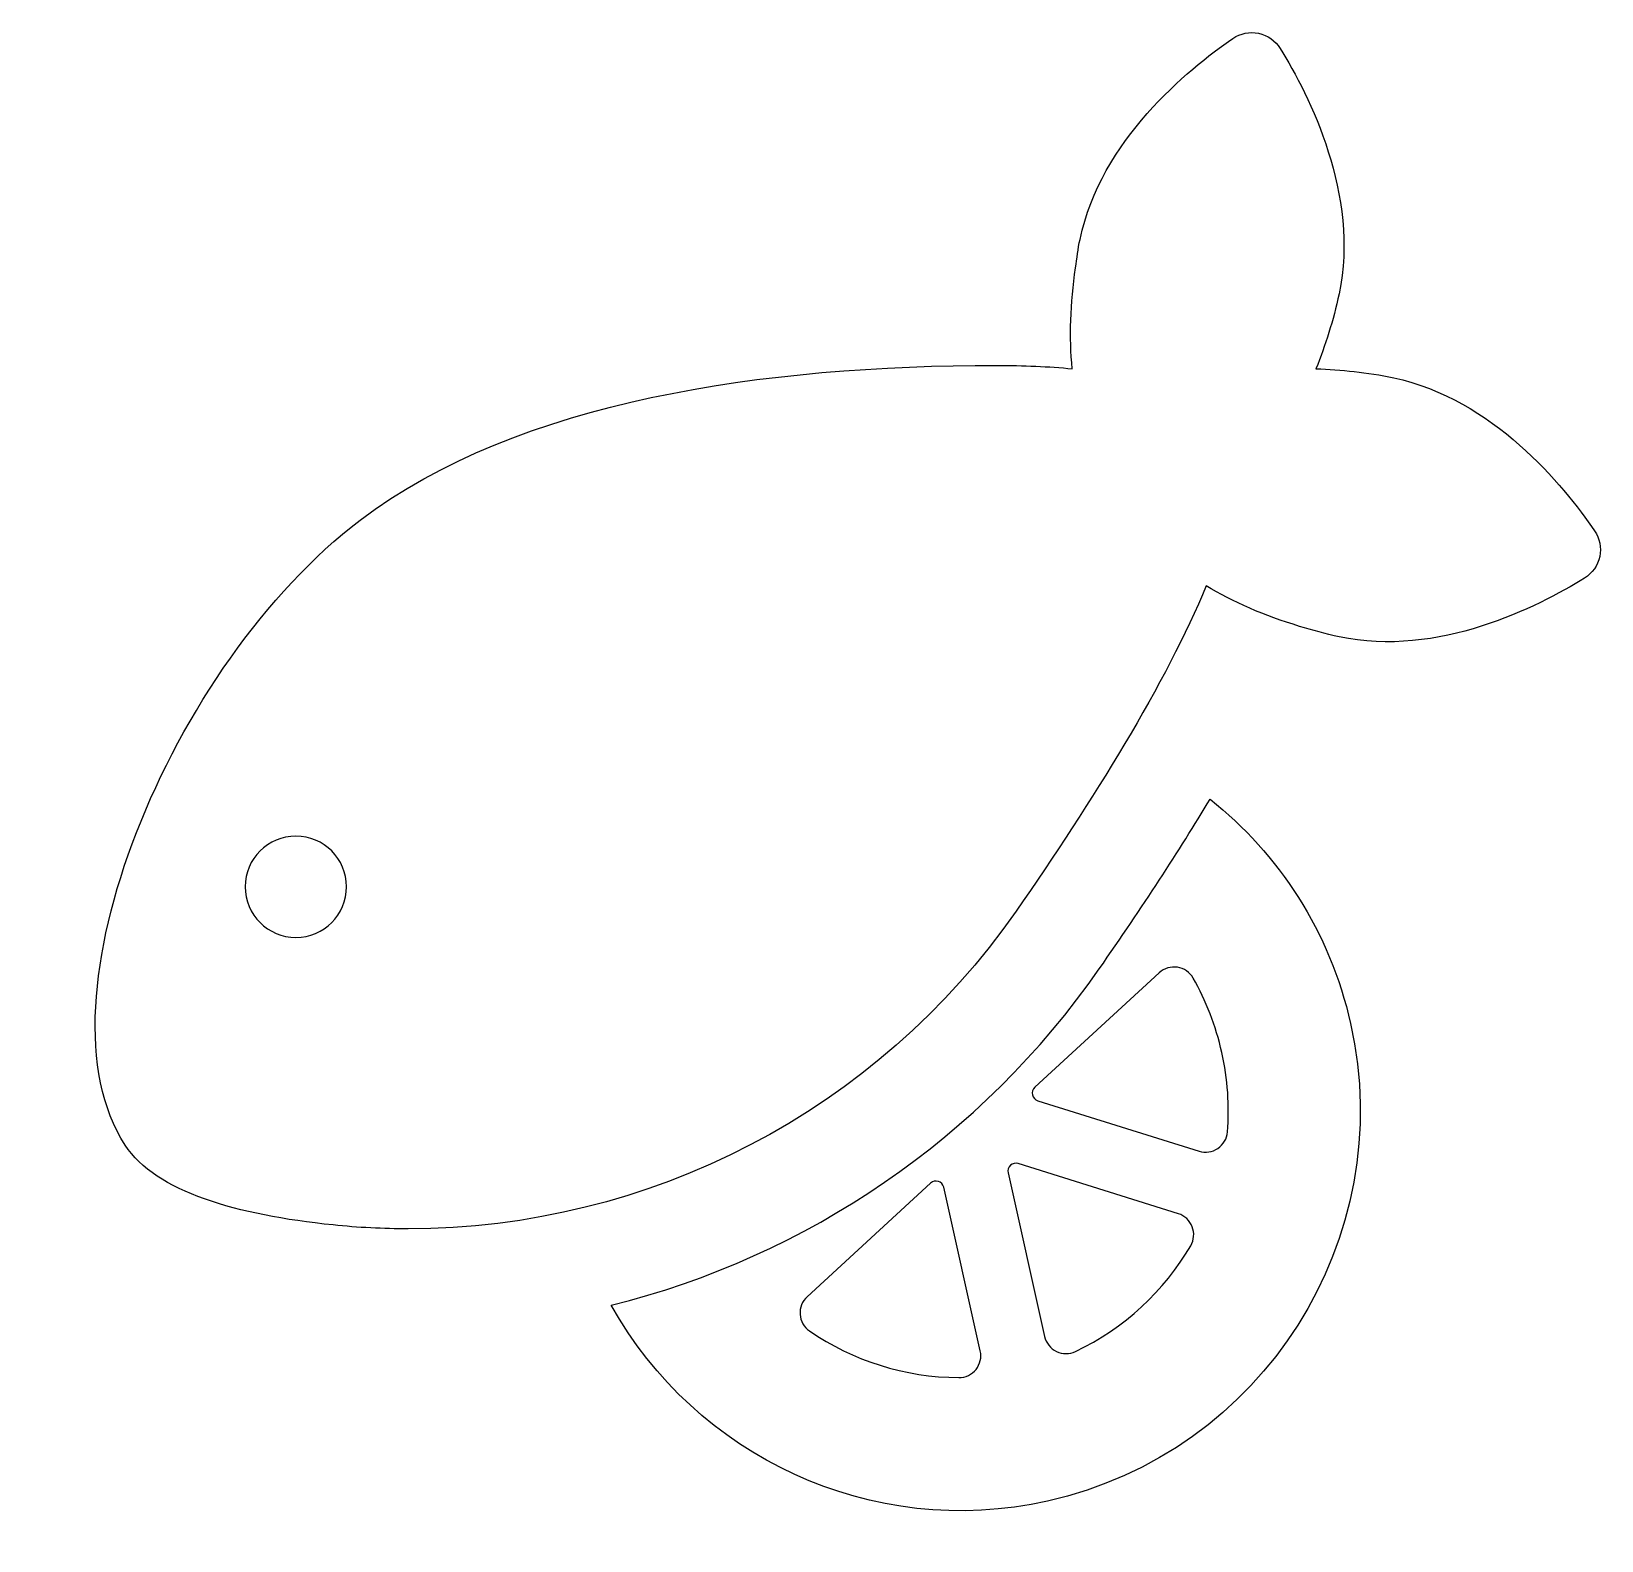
# Model space of a CAD drawing. Header units: centimetres. Extents: x -7 to 6.4, y -6.5 to 6.4.
import ezdxf

# ---------------------------------------------------------------- set-up
doc = ezdxf.new("R2010")
doc.units = ezdxf.units.CM
doc.header["$MEASUREMENT"] = 0
doc.layers.add('Layer 1', color=7, linetype='Continuous')

msp = doc.modelspace()

# ---------------------------------------------------------------- linework, layer by layer
at = {"layer": 'Layer 1'}
for points, knots in [([(6.36625, 2.13365), (6.09865, 2.5246), (5.49127, 3.26776), (4.64283, 3.44604), (4.64283, 3.44604), (4.41275, 3.49459), (4.19029, 3.51623), (3.97547, 3.5242), (3.97547, 3.5242), (4.0549, 3.72396), (4.12488, 3.93624), (4.17338, 4.16632), (4.17338, 4.16632), (4.35205, 5.01436), (3.91808, 5.86958), (3.66808, 6.2728), (3.66808, 6.2728), (3.62673, 6.339), (3.56032, 6.38612), (3.48367, 6.40223), (3.48367, 6.40223), (3.40726, 6.41834), (3.32749, 6.40223), (3.26295, 6.35812), (3.26295, 6.35812), (2.87184, 6.08989), (2.12995, 5.48248), (1.9508, 4.63447), (1.9508, 4.63447), (1.93331, 4.55171), (1.92471, 4.47143), (1.91267, 4.39013), (1.91267, 4.39013), (1.86727, 4.08327), (1.85809, 3.7905), (1.88404, 3.52396), (1.88404, 3.52396), (1.68243, 3.54357), (1.46576, 3.55304), (1.23716, 3.55304), (1.23716, 3.55304), (-0.75198, 3.55304), (-2.86002, 3.25906), (-4.22686, 2.22414), (-4.22686, 2.22414), (-5.84992, 0.99526), (-7.04719, -1.90098), (-6.24246, -3.13648), (-6.24246, -3.13648), (-5.98018, -3.53928), (-5.28157, -3.73751), (-4.45922, -3.82196), (-4.45922, -3.82196), (-4.2434, -3.84403), (-4.02821, -3.85506), (-3.81385, -3.85506), (-3.81385, -3.85506), (-1.74962, -3.85506), (0.20911, -2.84406), (1.40262, -1.12805), (1.40262, -1.12805), (2.05315, -0.19283), (2.69654, 0.83616), (3.03298, 1.66248), (3.03298, 1.66248), (3.26113, 1.52283), (3.53474, 1.40507), (3.83501, 1.31416), (3.83501, 1.31416), (3.94516, 1.2808), (4.05655, 1.24846), (4.17397, 1.22373), (4.17397, 1.22373), (5.02196, 1.04461), (5.87765, 1.47837), (6.28061, 1.72792), (6.28061, 1.72792), (6.3475, 1.76951), (6.39375, 1.83619), (6.41031, 1.91255), (6.41031, 1.91255), (6.42631, 1.9889), (6.4104, 2.0687), (6.36625, 2.13365)], [0, 0, 0, 0, 0.04545455, 0.04545455, 0.04545455, 0.04545455, 0.09090909, 0.09090909, 0.09090909, 0.09090909, 0.13636364, 0.13636364, 0.13636364, 0.13636364, 0.18181818, 0.18181818, 0.18181818, 0.18181818, 0.22727273, 0.22727273, 0.22727273, 0.22727273, 0.27272727, 0.27272727, 0.27272727, 0.27272727, 0.31818182, 0.31818182, 0.31818182, 0.31818182, 0.36363636, 0.36363636, 0.36363636, 0.36363636, 0.40909091, 0.40909091, 0.40909091, 0.40909091, 0.45454545, 0.45454545, 0.45454545, 0.45454545, 0.5, 0.5, 0.5, 0.5, 0.54545455, 0.54545455, 0.54545455, 0.54545455, 0.59090909, 0.59090909, 0.59090909, 0.59090909, 0.63636364, 0.63636364, 0.63636364, 0.63636364, 0.68181818, 0.68181818, 0.68181818, 0.68181818, 0.72727273, 0.72727273, 0.72727273, 0.72727273, 0.77272727, 0.77272727, 0.77272727, 0.77272727, 0.81818182, 0.81818182, 0.81818182, 0.81818182, 0.86363636, 0.86363636, 0.86363636, 0.86363636, 0.90909091, 0.90909091, 0.90909091, 0.90909091, 1, 1, 1, 1]), ([(3.06718, -0.16835), (2.80109, -0.61028), (2.4861, -1.09275), (2.1164, -1.62425), (2.1164, -1.62425), (1.10556, -3.07747), (-0.39122, -4.09215), (-2.0715, -4.51051), (-2.0715, -4.51051), (-1.35112, -5.80271), (0.15748, -6.52955), (1.67307, -6.19075), (1.67307, -6.19075), (3.51912, -5.77779), (4.68527, -3.94039), (4.2725, -2.09455), (4.2725, -2.09455), (4.09556, -1.30347), (3.65583, -0.63889), (3.06718, -0.16835)], [0, 0, 0, 0, 0.16666667, 0.16666667, 0.16666667, 0.16666667, 0.33333333, 0.33333333, 0.33333333, 0.33333333, 0.5, 0.5, 0.5, 0.5, 0.66666667, 0.66666667, 0.66666667, 0.66666667, 1, 1, 1, 1]), ([(-4.7779, -1.35475), (-5.0179, -1.35475), (-5.21253, -1.16039), (-5.21253, -0.92012), (-5.21253, -0.92012), (-5.21253, -0.6799), (-5.0179, -0.48552), (-4.7779, -0.48552), (-4.7779, -0.48552), (-4.53787, -0.48552), (-4.34327, -0.67991), (-4.34327, -0.92012), (-4.34327, -0.92012), (-4.34327, -1.16038), (-4.53784, -1.35475), (-4.7779, -1.35475)], [0, 0, 0, 0, 0.2, 0.2, 0.2, 0.2, 0.4, 0.4, 0.4, 0.4, 0.6, 0.6, 0.6, 0.6, 1, 1, 1, 1]), ([(3.21612, -3.02403), (3.21144, -3.08092), (3.18133, -3.13269), (3.13399, -3.16455), (3.13399, -3.16455), (3.08644, -3.1968), (3.02726, -3.20527), (2.9727, -3.18831), (2.9727, -3.18831), (2.9727, -3.18831), (1.58845, -2.7554), (1.58845, -2.7554), (1.58845, -2.7554), (1.56527, -2.74818), (1.54789, -2.72905), (1.5426, -2.70531), (1.5426, -2.70531), (1.53731, -2.68155), (1.54495, -2.65689), (1.56279, -2.64078), (1.56279, -2.64078), (1.56279, -2.64078), (2.63044, -1.65825), (2.63044, -1.65825), (2.63044, -1.65825), (2.67269, -1.61962), (2.72998, -1.60221), (2.78644, -1.61113), (2.78644, -1.61113), (2.8429, -1.6196), (2.89254, -1.65354), (2.92101, -1.70323), (2.92101, -1.70323), (3.03219, -1.89765), (3.11625, -2.11193), (3.1676, -2.34154), (3.1676, -2.34154), (3.21908, -2.57119), (3.23395, -2.8008), (3.21612, -3.02403)], [0, 0, 0, 0, 0.09090909, 0.09090909, 0.09090909, 0.09090909, 0.18181818, 0.18181818, 0.18181818, 0.18181818, 0.27272727, 0.27272727, 0.27272727, 0.27272727, 0.36363636, 0.36363636, 0.36363636, 0.36363636, 0.45454545, 0.45454545, 0.45454545, 0.45454545, 0.54545455, 0.54545455, 0.54545455, 0.54545455, 0.63636364, 0.63636364, 0.63636364, 0.63636364, 0.72727273, 0.72727273, 0.72727273, 0.72727273, 0.81818182, 0.81818182, 0.81818182, 0.81818182, 1, 1, 1, 1]), ([(2.90055, -3.99984), (2.67264, -4.38817), (2.33225, -4.70691), (1.91138, -4.90728), (1.91138, -4.90728), (1.85963, -4.93189), (1.79978, -4.93146), (1.74818, -4.90641), (1.74818, -4.90641), (1.69685, -4.88138), (1.6597, -4.83426), (1.64719, -4.77867), (1.64719, -4.77867), (1.64719, -4.77867), (1.33331, -3.37418), (1.33331, -3.37418), (1.33331, -3.37418), (1.32799, -3.35039), (1.33566, -3.32579), (1.35347, -3.30967), (1.35347, -3.30967), (1.37128, -3.29313), (1.39657, -3.2876), (1.4197, -3.2948), (1.4197, -3.2948), (1.4197, -3.2948), (2.79445, -3.72517), (2.79445, -3.72517), (2.79445, -3.72517), (2.84917, -3.74216), (2.8929, -3.78333), (2.91349, -3.83682), (2.91349, -3.83682), (2.93426, -3.89033), (2.92941, -3.95015), (2.90055, -3.99984)], [0, 0, 0, 0, 0.1, 0.1, 0.1, 0.1, 0.2, 0.2, 0.2, 0.2, 0.3, 0.3, 0.3, 0.3, 0.4, 0.4, 0.4, 0.4, 0.5, 0.5, 0.5, 0.5, 0.6, 0.6, 0.6, 0.6, 0.7, 0.7, 0.7, 0.7, 0.8, 0.8, 0.8, 0.8, 1, 1, 1, 1]), ([(1.05828, -5.06092), (1.02243, -5.10548), (0.96808, -5.13138), (0.91104, -5.13093), (0.91104, -5.13093), (0.445, -5.12879), (0.00124, -4.98578), (-0.37013, -4.73069), (-0.37013, -4.73069), (-0.41725, -4.69844), (-0.44715, -4.64626), (-0.4512, -4.58893), (-0.4512, -4.58893), (-0.45522, -4.53207), (-0.43294, -4.47606), (-0.3909, -4.4374), (-0.3909, -4.4374), (-0.3909, -4.4374), (0.6691, -3.46289), (0.6691, -3.46289), (0.6691, -3.46289), (0.68691, -3.44678), (0.71215, -3.44082), (0.73511, -3.44802), (0.73511, -3.44802), (0.75823, -3.45567), (0.77583, -3.47437), (0.78112, -3.49813), (0.78112, -3.49813), (0.78112, -3.49813), (1.09523, -4.90212), (1.09523, -4.90212), (1.09523, -4.90212), (1.10773, -4.95779), (1.09397, -5.01634), (1.05828, -5.06092)], [0, 0, 0, 0, 0.1, 0.1, 0.1, 0.1, 0.2, 0.2, 0.2, 0.2, 0.3, 0.3, 0.3, 0.3, 0.4, 0.4, 0.4, 0.4, 0.5, 0.5, 0.5, 0.5, 0.6, 0.6, 0.6, 0.6, 0.7, 0.7, 0.7, 0.7, 0.8, 0.8, 0.8, 0.8, 1, 1, 1, 1])]:
    msp.add_open_spline(points, degree=3, knots=knots, dxfattribs=at)

doc.saveas('drawing.dxf')
